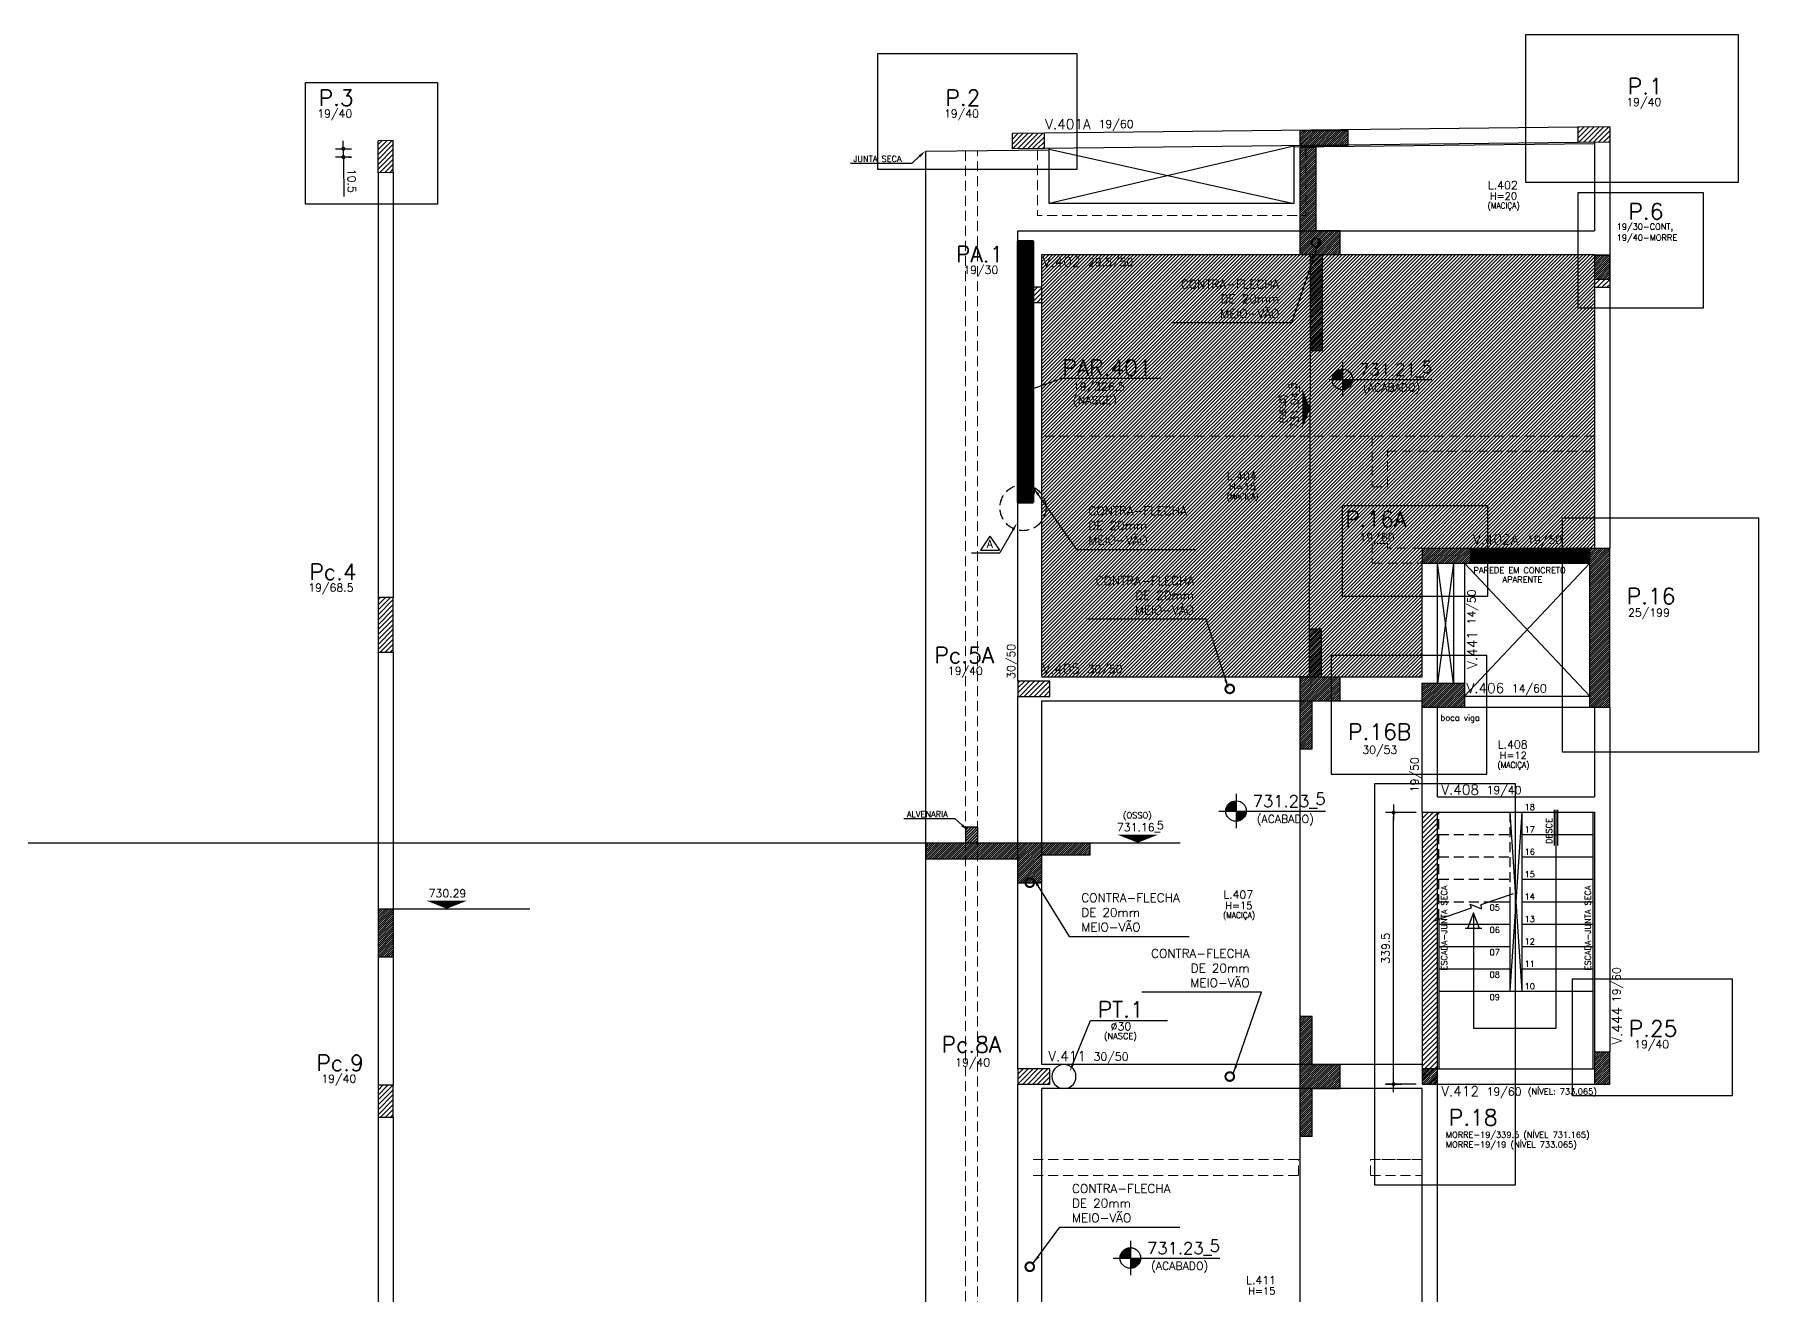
# Model space of a CAD drawing. Header units: inches. Extents: x 17515 to 34518, y -9122 to -4917.
# Drawn here: x 26592 to 28746, y -6810 to -5234 of the extents above; entities that cross this region are included whole.
import ezdxf
from ezdxf.enums import TextEntityAlignment as Align

# ---------------------------------------------------------------- set-up
doc = ezdxf.new("R2010")
doc.units = ezdxf.units.IN
doc.header["$LTSCALE"] = 50
doc.header["$MEASUREMENT"] = 0
doc.linetypes.add('HIDDEN', pattern=[0.375, 0.25, -0.125])
for name, color, linetype in [('ALVENARIA', 10, 'HIDDEN'), ('CONTRA-FLECHA', 152, 'Continuous'), ('CORTE-FORMA', 1, 'Continuous'), ('COTA', 6, 'Continuous'), ('ESCADA', 8, 'Continuous'), ('FO-HACHURA_PILAR-CONT', 252, 'Continuous'), ('FO-HACHURA_PILAR-MORRE', 252, 'Continuous'), ('FO-TEXTO-LAJES', 152, 'Continuous'), ('FO-TEXTO-VIGAS', 3, 'Continuous'), ('HACHUR LAJE', 141, 'Continuous'), ('NIVEL', 3, 'Continuous'), ('NIVEL-ARQUITETURA', 3, 'Continuous'), ('P-C', 1, 'Continuous'), ('P-M', 7, 'Continuous'), ('P-N', 5, 'Continuous'), ('PAREDE', 191, 'Continuous'), ('TEXTO', 3, 'Continuous')]:
    doc.layers.add(name, color=color, linetype=linetype)
for name, color, linetype, lineweight in [('FO-Textos dos pilares', 3, 'Continuous', 20), ('FO-Vigas', 2, 'Continuous', 30), ('SEM LAJE', 8, 'Continuous', 30)]:
    doc.layers.add(name, color=color, linetype=linetype, lineweight=lineweight)
doc.styles.add('ROMANS', font='romans.shx')
doc.dimstyles.new('COTA_50', dxfattribs={"dimscale": 5, "dimtxt": 2, "dimasz": 1, "dimexe": 2, "dimexo": 1.5, "dimgap": 1, "dimtad": 1, "dimzin": 12, "dimdsep": 46, "dimtxsty": 'ROMANS', "dimblk1": 'COTA', "dimblk2": 'COTA', "dimsah": 1, "dimcen": -4, "dimdle": 1.5, "dimclrd": 6, "dimclre": 6, "dimclrt": 3, "dimadec": 0, "dimazin": 0, "dimtfac": 1, "dimtofl": 0, "dimtmove": 0, "dimatfit": 3, "dimldrblk": 'COTA', "dimfxl": 1, "dimtolj": 1, "dimtzin": 12, "dimarcsym": 0})
doc.dimstyles.new('NOTA', dxfattribs={"dimscale": 5, "dimtxt": 2, "dimasz": 2, "dimexe": 1.5, "dimexo": 2, "dimgap": 1, "dimtad": 1, "dimdec": 1, "dimzin": 12, "dimdsep": 46, "dimtxsty": 'ROMANS', "dimcen": 0.09, "dimclrd": 8, "dimclre": 8, "dimclrt": 3, "dimadec": 0, "dimazin": 0, "dimtfac": 1, "dimtdec": 1, "dimtofl": 0, "dimtmove": 0, "dimatfit": 3, "dimfxl": 1, "dimtolj": 1, "dimtzin": 12, "dimarcsym": 0})
pattern_1 = [(45, (7347.2887, 0), (-3.0935922, 3.0935922), [])]
pattern_2 = [(45, (7347.2887, 0), (-1.32582521, 1.32582521), [])]
pattern_3 = [(45, (13934.3735, 0), (-1.32582521, 1.32582521), [])]

# ---------------------------------------------------------------- blocks, each defined once
blk = doc.blocks.new('COTA')
at = {"layer": 'COTA'}
for p, q in [((2, 0), (-2, 0)), ((0, -2), (0, 2))]:
    blk.add_line(p, q, dxfattribs=at)
at = {"layer": 'COTA', "const_width": 0.5}
blk.add_lwpolyline([(-0.25, 0, 1), (0.25, 0, 1)], format="xyb", close=True, dxfattribs=at)
blk = doc.blocks.new('*D421')
at = {"layer": 'COTA', "color": 6, "lineweight": -2, "transparency": 16777216}
for p, q in [((26978.2, -5371.6), (26978.2, -5366.6)), ((26984.6, -5376.6), (26988.3, -5376.5)), ((26978.4, -5392.1), (26978.9, -5436.2)), ((26984.7, -5387.1), (26988.4, -5387))]:
    blk.add_line(p, q, dxfattribs=at)
at = {"layer": 'Defpoints', "color": 0, "transparency": 16777216}
for p in [(26977.1, -5376.7), (26977.2, -5387.2), (26978.4, -5387.1)]:
    blk.add_point(p, dxfattribs=at)
at = {"layer": 'COTA', "color": 6, "lineweight": -2, "transparency": 16777216, "xscale": 5, "yscale": 5, "zscale": 5}
for p, rotation in [((26978.3, -5376.6), 270.6477120823986), ((26978.4, -5387.1), 90.64771208239861)]:
    blk.add_blockref('COTA', p, dxfattribs=dict(at, rotation=rotation))
at = {"layer": 'COTA', "color": 3, "transparency": 16777216, "insert": (26988.7, -5416.6), "char_height": 10, "attachment_point": 5, "rotation": 270.6477, "style": 'ROMANS'}
blk.add_mtext('\\A1;10.5', dxfattribs=at)
blk = doc.blocks.new('*D504')
at = {"color": 6, "lineweight": -2, "transparency": 16777216}
for p, q in [((28318.7, -6206.2), (28280.6, -6206.2)), ((28290.6, -6540.7), (28290.6, -6211.2)), ((28318.7, -6545.7), (28280.6, -6545.7))]:
    blk.add_line(p, q, dxfattribs=at)
at = {"layer": 'Defpoints', "color": 0, "transparency": 16777216}
for p in [(28290.6, -6206.2), (28326.2, -6206.2), (28326.2, -6545.7)]:
    blk.add_point(p, dxfattribs=at)
at = {"color": 6, "lineweight": -2, "transparency": 16777216, "xscale": 5, "yscale": 5, "zscale": 5}
for p, rotation in [((28290.6, -6206.2), 90), ((28290.6, -6545.7), 270)]:
    blk.add_blockref('COTA', p, dxfattribs=dict(at, rotation=rotation))
at = {"color": 3, "transparency": 16777216, "insert": (28280.6, -6375.9), "char_height": 10, "attachment_point": 5, "rotation": 90, "style": 'ROMANS'}
blk.add_mtext('\\A1;339.5', dxfattribs=at)

msp = doc.modelspace()

# ---------------------------------------------------------------- hatches: boundary and pattern name
at = {"layer": 'CORTE-FORMA'}
h = msp.add_hatch(dxfattribs=at)
h.set_pattern_fill('ANSI31', color=70, scale=15)
h.set_pattern_definition([(45, (7469.7887, 1.3849), (-1.32582521, 1.32582521), [])])
h.paths.add_polyline_path([(28173.619, -5372.633), (28173.619, -5353.632), (28233.619, -5353.632), (28233.619, -5372.633)])
h = msp.add_hatch(dxfattribs=at)
h.set_pattern_fill('ANSI31', color=70, scale=15)
h.set_pattern_definition(pattern_2)
h.paths.add_polyline_path([(28173.619, -5508.65), (28173.619, -5374.633), (28193.619, -5374.633), (28193.619, -5478.65), (28223.619, -5478.65), (28223.619, -5508.65), (28201.619, -5508.65), (28201.619, -5628.65), (28186.619, -5628.65), (28186.619, -5508.65)])
h = msp.add_hatch(dxfattribs=at)
h.set_pattern_fill('ANSI31', color=70, scale=15)
h.set_pattern_definition(pattern_2)
h.paths.add_polyline_path([(28173.619, -6036.65), (28173.619, -6126.65), (28188.619, -6126.65), (28188.619, -6066.65), (28223.619, -6066.65), (28223.619, -6036.65), (28200.619, -6036.65), (28200.619, -5976.65), (28185.619, -5976.65), (28185.619, -6036.65)])
h = msp.add_hatch(dxfattribs=at)
h.set_pattern_fill('ANSI31', color=8, scale=20)
h.set_pattern_definition([(45, (7347.2887, 0), (-1.76776695, 1.76776695), [])])
h.paths.add_polyline_path([(27755.654, -6244.001), (27770.654, -6244.001), (27770.654, -6224.001), (27755.654, -6224.001)])
h = msp.add_hatch(dxfattribs=at)
h.set_pattern_fill('ANSI31', color=8, scale=20)
h.set_pattern_definition([(45, (8782.2886, 0), (-1.76776695, 1.76776695), [])])
h.paths.add_polyline_path([(27755.654, -6244.001), (27770.654, -6244.001), (27770.654, -6224.001), (27755.654, -6224.001)])
h = msp.add_hatch(dxfattribs=at)
h.set_pattern_fill('ANSI31', color=70, scale=15)
h.set_pattern_definition(pattern_2)
h.paths.add_polyline_path([(27706.221, -6244.001), (27911.221, -6244.001), (27911.221, -6259.001), (27851.221, -6259.001), (27851.221, -6294.001), (27821.221, -6294.001), (27821.221, -6264.001), (27706.221, -6264.001)])
h = msp.add_hatch(dxfattribs=at)
h.set_pattern_fill('ANSI31', color=70, scale=15)
h.set_pattern_definition(pattern_2)
h.paths.add_polyline_path([(27040.688, -6326.501), (27040.688, -6386.501), (27021.688, -6386.501), (27021.688, -6326.501)])
h = msp.add_hatch(dxfattribs=at)
h.set_pattern_fill('ANSI31', color=70, scale=15)
h.set_pattern_definition(pattern_2)
h.paths.add_polyline_path([(28188.619, -6551.185), (28223.619, -6551.185), (28223.619, -6521.185), (28188.619, -6521.185), (28188.619, -6461.185), (28173.619, -6461.185), (28173.619, -6611.185), (28188.619, -6611.185)])
at = {"layer": 'FO-HACHURA_PILAR-CONT'}
h = msp.add_hatch(dxfattribs=at)
h.set_pattern_fill('ANSI31', color=256, scale=15)
h.set_pattern_definition([(45, (7246.1632, 29.5), (-1.32582521, 1.32582521), [])])
h.paths.add_polyline_path([(28541.688, -5509.65), (28541.688, -5539.65), (28560.688, -5539.65), (28560.688, -5509.65)])
h = msp.add_hatch(dxfattribs=at)
h.set_pattern_fill('ANSI31', color=256, scale=15)
h.set_pattern_definition([(45, (20521.4583, 1e-10), (-1.3258252, 1.3258252), [])])
h.paths.add_polyline_path([(28326.221, -5875.65), (28326.221, -5894.65), (28386.221, -5894.65), (28386.221, -5875.65)])
h = msp.add_hatch(dxfattribs=at)
h.set_pattern_fill('ANSI31', color=256, scale=15)
h.set_pattern_definition(pattern_3)
h.paths.add_polyline_path([(28535.688, -5875.65), (28560.688, -5875.65), (28560.688, -6074.65), (28535.688, -6074.65)])
h = msp.add_hatch(dxfattribs=at)
h.set_pattern_fill('ANSI31', color=256, scale=15)
h.set_pattern_definition(pattern_3)
h.paths.add_polyline_path([(28326.221, -6074.65), (28326.221, -6044.65), (28379.221, -6044.65), (28379.221, -6074.65)])
h = msp.add_hatch(dxfattribs=at)
h.set_pattern_fill('ANSI31', color=256, scale=15)
h.set_pattern_definition([(45, (7347.2887, 0), (-1.32582521, 1.32582521), [])])
h.paths.add_polyline_path([(28345.221, -6545.65), (28345.221, -6526.65), (28326.221, -6526.65), (28326.221, -6545.65)])
h = msp.add_hatch(dxfattribs=at)
h.set_pattern_fill('ANSI31', color=256, scale=15)
h.set_pattern_definition(pattern_2)
h.paths.add_polyline_path([(28560.688, -6505.65), (28551.188, -6505.65), (28541.688, -6505.65), (28541.688, -6525.65), (28541.688, -6545.65), (28551.188, -6545.65), (28560.688, -6545.65), (28560.688, -6525.65)])
at = {"layer": 'FO-HACHURA_PILAR-MORRE'}
h = msp.add_hatch(dxfattribs=at)
h.set_pattern_fill('ANSI31', color=256, scale=35)
h.set_pattern_definition(pattern_1)
h.paths.add_polyline_path([(27854.221, -5376.244), (27814.221, -5376.696), (27814.221, -5357.695), (27854.221, -5357.243)])
h = msp.add_hatch(dxfattribs=at)
h.set_pattern_fill('ANSI31', color=256, scale=35)
h.set_pattern_definition(pattern_1)
h.paths.add_polyline_path([(28520.688, -5349.708), (28520.688, -5368.71), (28560.688, -5368.257), (28560.688, -5349.256)])
h = msp.add_hatch(dxfattribs=at)
h.set_pattern_fill('ANSI31', color=256, scale=35)
h.set_pattern_definition(pattern_1)
h.paths.add_polyline_path([(27040.688, -5406.443), (27021.688, -5406.657), (27021.688, -5366.655), (27040.688, -5366.44)])
h = msp.add_hatch(dxfattribs=at)
h.set_pattern_fill('ANSI31', color=256, scale=35)
h.set_pattern_definition(pattern_1)
edge = h.paths.add_edge_path()
edge.add_line((27821.221, -5568.65), (27821.221, -5549.65))
edge.add_line((27851.221, -5549.65), (27821.221, -5549.65))
edge.add_line((27851.221, -5568.65), (27851.221, -5549.65))
edge.add_line((27821.221, -5568.65), (27851.221, -5568.65))
h = msp.add_hatch(dxfattribs=at)
h.set_pattern_fill('ANSI31', color=256, scale=35)
h.set_pattern_definition(pattern_1)
h.paths.add_polyline_path([(28560.688, -5539.65), (28541.688, -5539.65), (28541.688, -5549.75), (28560.688, -5549.75)])
h = msp.add_hatch(dxfattribs=at)
h.set_pattern_fill('ANSI31', color=256, scale=35)
h.set_pattern_definition(pattern_1)
h.paths.add_polyline_path([(27040.721, -5937.4), (27031.221, -5937.4), (27021.721, -5937.4), (27021.721, -5971.65), (27021.721, -6005.9), (27031.221, -6005.9), (27040.721, -6005.9), (27040.721, -5971.65)])
h = msp.add_hatch(dxfattribs=at)
h.set_pattern_fill('ANSI31', color=256, scale=35)
h.set_pattern_definition(pattern_1)
h.paths.add_polyline_path([(27821.221, -6042.15), (27821.221, -6051.65), (27821.221, -6061.15), (27841.221, -6061.15), (27861.221, -6061.15), (27861.221, -6051.65), (27861.221, -6042.15), (27841.221, -6042.15)])
h = msp.add_hatch(dxfattribs=at)
h.set_pattern_fill('ANSI31', color=256, scale=35)
h.set_pattern_definition(pattern_1)
h.paths.add_polyline_path([(28345.221, -6206.15), (28335.721, -6206.15), (28326.221, -6206.15), (28326.221, -6375.9), (28326.221, -6545.65), (28335.721, -6545.65), (28345.221, -6545.65), (28345.221, -6375.9)])
h = msp.add_hatch(dxfattribs=at)
h.set_pattern_fill('ANSI31', color=256, scale=35)
h.set_pattern_definition(pattern_1)
h.paths.add_polyline_path([(27821.221, -6526.685), (27821.221, -6536.185), (27821.221, -6545.685), (27841.221, -6545.685), (27861.221, -6545.685), (27861.221, -6536.185), (27861.221, -6526.685), (27841.221, -6526.685)])
h = msp.add_hatch(dxfattribs=at)
h.set_pattern_fill('ANSI31', color=256, scale=35)
h.set_pattern_definition(pattern_1)
h.paths.add_polyline_path([(27021.688, -6587.116), (27031.188, -6587.116), (27040.688, -6587.116), (27040.688, -6567.116), (27040.688, -6547.116), (27031.188, -6547.116), (27021.688, -6547.116), (27021.688, -6567.116)])
at = {"layer": 'HACHUR LAJE'}
h = msp.add_hatch(dxfattribs=at)
h.set_pattern_fill('ANSI31', color=21, scale=25)
h.set_pattern_definition([(45, (7347.2887, 0), (-2.2097087, 2.2097087), [])])
h.paths.add_polyline_path([(28541.188, -5509.65), (27851.221, -5508.65), (27850.721, -6036.65), (28325.721, -6036.65), (28325.721, -5875.65), (28541.188, -5875.65), (28541.188, -5539.15)])
at = {"layer": 'NIVEL-ARQUITETURA'}
h = msp.add_hatch(color=1, dxfattribs=at)
h.paths.add_polyline_path([(28238.432, -5669.815), (28239.408, -5664.907), (28226.583, -5664.907), (28226.583, -5673.836), (28231.903, -5676.481), (28235.652, -5673.976)])
h.paths.add_polyline_path([(28226.583, -5673.836), (28226.583, -5677.732), (28231.491, -5676.756), (28231.903, -5676.481)])
h.paths.add_polyline_path([(28226.583, -5652.082), (28221.675, -5653.058), (28217.514, -5655.838), (28214.734, -5659.999), (28213.758, -5664.907), (28226.583, -5664.907)])
h = msp.add_hatch(color=1, dxfattribs=at)
h.paths.add_polyline_path([(28105.491, -6209.267), (28106.467, -6204.359), (28093.642, -6204.359), (28093.642, -6213.288), (28098.961, -6215.933), (28102.71, -6213.427)])
h.paths.add_polyline_path([(28093.642, -6213.288), (28093.642, -6217.184), (28098.55, -6216.208), (28098.961, -6215.933)])
h.paths.add_polyline_path([(28093.642, -6191.534), (28088.734, -6192.51), (28084.573, -6195.29), (28081.793, -6199.451), (28080.817, -6204.359), (28093.642, -6204.359)])
h = msp.add_hatch(color=1, dxfattribs=at)
h.paths.add_polyline_path([(27973.502, -6767.923), (27974.479, -6763.015), (27961.654, -6763.015), (27961.654, -6771.943), (27966.973, -6774.588), (27970.722, -6772.083)])
h.paths.add_polyline_path([(27961.654, -6771.943), (27961.654, -6775.84), (27966.562, -6774.863), (27966.973, -6774.588)])
h.paths.add_polyline_path([(27961.654, -6750.19), (27956.746, -6751.166), (27952.585, -6753.946), (27949.805, -6758.107), (27948.829, -6763.015), (27961.654, -6763.015)])
at = {"layer": 'PAREDE', "linetype": 'Continuous', "lineweight": 50}
h = msp.add_hatch(dxfattribs=at)
h.set_pattern_fill('ANSI31', color=256, scale=15)
h.set_pattern_definition([(45, (7580.623, -0.1323), (-1.32582521, 1.32582521), [])])
h.paths.add_polyline_path([(27840.221, -5492.283), (27821.221, -5492.283), (27821.221, -5818.783), (27840.221, -5818.783)])
h = msp.add_hatch(dxfattribs=at)
h.set_pattern_fill('ANSI31', color=256, scale=15)
h.set_pattern_definition([(45, (20521.4583, 0), (-1.3258252, 1.3258252), [])])
h.paths.add_polyline_path([(28535.688, -5875.65), (28386.221, -5875.65), (28386.221, -5894.65), (28535.688, -5894.65)])

# ---------------------------------------------------------------- linework, layer by layer
for points in [[(28455.73, -5233.727), (28720.988, -5233.727), (28720.988, -5418.762), (28455.73, -5418.762)], [(27646.01, -5257.464), (27894.751, -5257.464), (27894.751, -5402.434), (27646.01, -5402.434)], [(26931.068, -5293.6), (27096.002, -5293.6), (27096.002, -5445.915), (26931.068, -5445.915)], [(28521.114, -5431.36), (28677.246, -5431.36), (28677.246, -5575.804), (28521.114, -5575.804)], [(28226.834, -5822.552), (28407.987, -5822.552), (28407.987, -5936.256), (28226.834, -5936.256)], [(28501.479, -5837.875), (28746.497, -5837.875), (28746.497, -6130.828), (28501.479, -6130.828)], [(28406.834, -6009.785), (28212.441, -6009.785), (28212.441, -6158.414), (28406.834, -6158.414)], [(28267.09, -6169.962), (28442.266, -6169.962), (28442.266, -6671.943), (28267.09, -6671.943)], [(28513.98, -6414.217), (28713.38, -6414.217), (28713.38, -6560.415), (28513.98, -6560.415)]]:
    msp.add_lwpolyline(points, close=True)
at = {"layer": 'ALVENARIA', "lineweight": 5}
for p, q in [((27755.654, -5379.359), (27755.654, -7317.185)), ((27770.654, -7317.185), (27770.654, -5379.189)), ((28541.688, -5735.65), (27851.221, -5735.65)), ((28263.722, -5735.65), (28263.722, -5799.15)), ((28282.722, -5754.65), (28541.688, -5754.65)), ((28282.722, -5799.15), (28282.722, -5755.15)), ((28263.722, -5799.15), (28282.722, -5799.15)), ((28263.722, -5870.15), (28263.722, -5894.65)), ((28263.722, -5870.15), (28263.722, -5894.65)), ((28282.722, -5870.15), (28263.722, -5870.15)), ((28282.722, -5875.15), (28282.722, -5870.15)), ((28282.722, -5875.15), (28282.722, -5875.65)), ((28282.722, -5875.15), (28282.722, -5875.65)), ((28326.221, -5875.65), (28282.722, -5875.65)), ((28263.722, -5894.65), (28326.221, -5894.65)), ((28171.653, -6659.685), (28171.653, -6639.685)), ((28261.653, -6659.685), (28261.653, -6639.685))]:
    msp.add_line(p, q, dxfattribs=at)
at = {"layer": 'ALVENARIA', "lineweight": 5, "flags": 128}
for points in [[(27845.471, -5378.448), (27845.471, -5460.151), (28180.698, -5460.151), (28180.698, -5374.836)], [(28171.653, -6639.685), (27840.221, -6639.685)], [(28009.154, -6639.685), (28171.653, -6639.685)], [(28009.154, -6639.685), (28171.653, -6639.685)], [(28171.653, -6639.685), (28172.653, -6639.685)], [(28325.654, -6639.685), (28261.653, -6639.685)], [(28261.653, -6639.685), (28325.654, -6639.685)], [(27840.221, -6659.685), (28171.653, -6659.685)], [(28261.653, -6659.685), (28325.654, -6659.685)]]:
    msp.add_lwpolyline(points, dxfattribs=at)
at = {"layer": 'CONTRA-FLECHA', "linetype": 'Continuous', "const_width": 2.56}
for points in [[(28189.761, -5497.719, 1), (28197.398, -5490.082, 1)], [(27832.153, -5809.219, 1), (27839.79, -5801.582, 1)], [(28082.028, -6055.469, 1), (28089.665, -6047.832, 1)], [(27832.153, -6297.736, 1), (27839.79, -6290.099, 1)], [(28082.028, -6540.003, 1), (28089.665, -6532.367, 1)], [(27832.153, -6777.736, 1), (27839.79, -6770.099, 1)]]:
    msp.add_lwpolyline(points, format="xyb", close=True, dxfattribs=at)
at = {"layer": 'CORTE-FORMA'}
for p, q in [((28173.619, -5372.633), (28173.619, -5353.632)), ((28173.619, -5353.632), (28233.619, -5353.632)), ((28233.619, -5372.633), (28233.619, -5353.632)), ((28173.619, -5372.633), (28233.619, -5372.633)), ((28173.619, -5508.65), (28173.619, -5374.633)), ((28173.619, -5374.633), (28193.619, -5374.633)), ((28193.619, -5478.65), (28193.619, -5374.633)), ((28193.619, -5478.65), (28223.619, -5478.65)), ((28223.619, -5508.65), (28223.619, -5478.65)), ((28186.619, -5508.65), (28173.619, -5508.65)), ((28186.619, -5628.65), (28186.619, -5508.65)), ((28201.619, -5628.65), (28201.619, -5508.65)), ((28201.619, -5508.65), (28223.619, -5508.65)), ((28185.619, -6036.65), (28185.619, -5976.65)), ((28200.619, -6036.65), (28200.619, -5976.65)), ((28173.619, -6126.65), (28173.619, -6036.65)), ((28185.619, -6036.65), (28173.619, -6036.65)), ((28200.619, -6036.65), (28223.619, -6036.65)), ((28223.619, -6066.65), (28223.619, -6036.65)), ((28188.619, -6126.65), (28188.619, -6066.65)), ((28188.619, -6066.65), (28223.619, -6066.65)), ((27706.221, -6244.001), (27911.221, -6244.001)), ((27706.221, -6244.001), (27706.221, -6264.001)), ((27706.221, -6264.001), (27821.221, -6264.001)), ((27821.221, -6294.001), (27821.221, -6264.001)), ((27851.221, -6259.001), (27911.221, -6259.001)), ((27851.221, -6294.001), (27851.221, -6259.001)), ((27821.221, -6294.001), (27851.221, -6294.001)), ((27021.688, -6326.501), (27040.688, -6326.501)), ((27021.688, -6326.501), (27021.688, -6386.501)), ((27040.688, -6326.501), (27040.688, -6386.501)), ((27021.688, -6386.501), (27040.688, -6386.501)), ((28173.619, -6611.185), (28173.619, -6461.185)), ((28188.619, -6521.185), (28188.619, -6461.185)), ((28188.619, -6521.185), (28223.619, -6521.185)), ((28223.619, -6551.185), (28223.619, -6521.185)), ((28188.619, -6611.185), (28188.619, -6551.185)), ((28188.619, -6551.185), (28223.619, -6551.185))]:
    msp.add_line(p, q, dxfattribs=at)
at = {"layer": 'CORTE-FORMA', "color": 8}
for p, q in [((28185.619, -5976.65), (28186.619, -5628.65)), ((28173.619, -6461.185), (28173.619, -6126.65)), ((27755.654, -6224.001), (27770.654, -6224.001)), ((27755.654, -6224.001), (27755.654, -6244.001)), ((27770.654, -6224.001), (27770.654, -6244.001)), ((26385.221, -6244.001), (27706.221, -6244.001)), ((27911.221, -6244.001), (28023.994, -6244.001)), ((27040.755, -6326.501), (27211.299, -6326.501)), ((28173.619, -6951.65), (28173.619, -6611.185))]:
    msp.add_line(p, q, dxfattribs=at)
at = {"layer": 'CORTE-FORMA', "color": 70}
for p, q in [((28186.619, -5628.65), (28201.619, -5628.65)), ((28185.619, -5976.65), (28200.619, -5976.65)), ((28173.619, -6126.65), (28188.619, -6126.65)), ((27911.221, -6259.001), (27911.221, -6244.001)), ((28188.619, -6461.185), (28173.619, -6461.185)), ((28188.619, -6611.185), (28173.619, -6611.185))]:
    msp.add_line(p, q, dxfattribs=at)
at = {"layer": 'COTA', "color": 8}
for p, q in [((27611.91, -5394.41), (27689.058, -5394.41)), ((27698.233, -5386.008), (27689.058, -5394.41)), ((27678.463, -6213.645), (27742.205, -6213.645)), ((27751.38, -6222.047), (27742.205, -6213.645)), ((27889.872, -6520.5), (27912.013, -6466.123)), ((27912.013, -6466.123), (28008.204, -6466.123))]:
    msp.add_line(p, q, dxfattribs=at)
for points in [[(27697.107, -5384.779), (27705.608, -5379.255), (27699.359, -5387.237)], [(27750.254, -6223.276), (27758.754, -6228.801), (27752.505, -6220.818)], [(27888.329, -6519.871), (27886.101, -6529.761), (27891.416, -6521.128)]]:
    msp.add_solid(points, dxfattribs=at)
at = {"layer": 'ESCADA', "linetype": 'HIDDEN'}
for p, q in [((28347.221, -6339.41), (28347.221, -6205.65)), ((28435.705, -6205.65), (28435.705, -6308.872)), ((28347.221, -6233.65), (28435.705, -6233.65)), ((28347.221, -6261.65), (28435.705, -6261.65)), ((28347.221, -6289.65), (28435.705, -6289.65)), ((28347.221, -6317.65), (28410.269, -6317.65))]:
    msp.add_line(p, q, dxfattribs=at)
at = {"layer": 'ESCADA'}
for p, q in [((28450.705, -6205.65), (28435.705, -6429.65)), ((28435.705, -6205.65), (28450.705, -6429.65)), ((28450.705, -6205.65), (28450.705, -6429.65)), ((28539.688, -6205.65), (28539.688, -6526.65)), ((28450.705, -6233.65), (28539.688, -6233.65)), ((28450.705, -6261.65), (28539.688, -6261.65)), ((28450.705, -6289.65), (28539.688, -6289.65)), ((28399.851, -6321.246), (28440.464, -6307.23)), ((28435.705, -6308.872), (28435.705, -6429.65)), ((28341.062, -6341.535), (28387.956, -6325.351)), ((28387.956, -6325.351), (28386.153, -6320.85)), ((28386.153, -6320.85), (28400.175, -6326.618)), ((28400.175, -6326.618), (28399.851, -6321.246)), ((28410.269, -6317.65), (28435.705, -6317.65)), ((28450.705, -6317.65), (28539.688, -6317.65)), ((28347.221, -6345.65), (28435.705, -6345.65)), ((28347.485, -6526.65), (28347.485, -6339.666)), ((28450.705, -6345.65), (28539.688, -6345.65)), ((28347.221, -6373.65), (28435.705, -6373.65)), ((28450.705, -6373.65), (28539.688, -6373.65)), ((28347.221, -6401.65), (28435.705, -6401.65)), ((28450.705, -6401.65), (28539.688, -6401.65)), ((28347.221, -6429.65), (28539.688, -6429.65))]:
    msp.add_line(p, q, dxfattribs=at)
at = {"layer": 'FO-Vigas'}
for p, q in [((28520.688, -5349.708), (27854.221, -5357.243)), ((27860.221, -5378.176), (27706.221, -5379.917)), ((27706.221, -7298.65), (27706.221, -5379.917)), ((28520.688, -5368.71), (27854.221, -5376.244)), ((27860.221, -5444.9), (27860.221, -5376.176)), ((28541.688, -5370.472), (28165.718, -5374.723)), ((28165.718, -5372.723), (28165.718, -5444.9)), ((28541.688, -5368.472), (28541.688, -5479.15)), ((28560.688, -5368.257), (28560.688, -5539.15)), ((27021.688, -5406.657), (27021.688, -5937.65)), ((27040.688, -5406.443), (27040.688, -5937.4)), ((28165.718, -5444.9), (27860.221, -5444.9)), ((27821.221, -6042.15), (27821.221, -5479.15)), ((27821.221, -5479.15), (28541.688, -5479.15)), ((27851.221, -5508.65), (28541.688, -5508.65)), ((27851.221, -5549.65), (27851.221, -5508.65)), ((28541.688, -5508.65), (28541.688, -5539.15)), ((28541.688, -5549.75), (28541.688, -5875.65)), ((28560.688, -5549.35), (28560.688, -5875.65)), ((27851.221, -6036.65), (27851.221, -5568.65)), ((28386.221, -5875.65), (28535.688, -5875.65)), ((28326.221, -6036.65), (28326.221, -5894.65)), ((28345.221, -6044.65), (28345.221, -5894.65)), ((28365.221, -5894.65), (28365.221, -6044.65)), ((28379.221, -5894.65), (28379.221, -6044.65)), ((28386.221, -5894.65), (28535.688, -5894.65)), ((27021.688, -6005.9), (27021.688, -6547.116)), ((27040.688, -6005.9), (27040.688, -6547.116)), ((27851.221, -6036.65), (28326.221, -6036.65)), ((27821.221, -6526.685), (27821.221, -6061.15)), ((27851.221, -6521.185), (27851.221, -6066.65)), ((27851.221, -6066.65), (28326.221, -6066.65)), ((28379.221, -6060.65), (28535.688, -6060.65)), ((28326.221, -6206.15), (28326.221, -6074.65)), ((28345.221, -6186.65), (28345.221, -6074.65)), ((28379.221, -6074.65), (28535.688, -6074.65)), ((28393.789, -6074.65), (28535.688, -6074.65)), ((28541.688, -6074.65), (28541.688, -6186.65)), ((28560.688, -6074.65), (28560.688, -6505.65)), ((28345.221, -6186.65), (28541.688, -6186.65)), ((28345.221, -6205.65), (28541.688, -6205.65)), ((28345.221, -6206.15), (28345.221, -6205.65)), ((28541.688, -6205.65), (28541.688, -6505.65)), ((28326.221, -6521.185), (27851.221, -6521.185)), ((28345.221, -6526.65), (28541.688, -6526.65)), ((27821.221, -7011.65), (27821.221, -6545.685)), ((28345.221, -7011.65), (28345.221, -6545.65)), ((28345.221, -6545.65), (28541.688, -6545.65)), ((27851.221, -7011.65), (27851.221, -6551.185)), ((28326.221, -6551.185), (27851.221, -6551.185)), ((28326.221, -7011.65), (28326.221, -6551.185)), ((27021.688, -6587.116), (27021.688, -7027.65)), ((27040.688, -6587.116), (27040.688, -7027.65))]:
    msp.add_line(p, q, dxfattribs=at)
at = {"layer": 'NIVEL', "color": 1}
for points in [[(28186.41, -5701.177, 0, 50, 0), (28176.41, -5701.177, 50, 50, 0)], [(27970.927, -6244.001, 0, 50, 0), (27970.927, -6234.001, 50, 50, 0)], [(27107.535, -6326.501, 0, 50, 0), (27107.535, -6316.501, 50, 50, 0)]]:
    msp.add_lwpolyline(points, format="xyseb", dxfattribs=at)
at = {"layer": 'NIVEL-ARQUITETURA', "color": 1}
for p, q in [((28226.583, -5643.364), (28226.583, -5686.449)), ((28210.041, -5664.907), (28338.456, -5664.907)), ((28093.642, -6182.816), (28093.642, -6225.901)), ((28072.099, -6204.359), (28205.514, -6204.359)), ((27961.654, -6741.472), (27961.654, -6784.557)), ((27940.111, -6763.015), (28073.526, -6763.015))]:
    msp.add_line(p, q, dxfattribs=at)
for centre in [(28226.583, -5664.907), (28093.642, -6204.359), (27961.654, -6763.015)]:
    msp.add_circle(centre, 12.825, dxfattribs=at)
at = {"layer": 'P-C'}
for p, q in [((28326.221, -5875.65), (28386.221, -5875.65)), ((28326.221, -5875.65), (28326.221, -5894.65)), ((28386.221, -5875.65), (28386.221, -5894.65)), ((28535.688, -5875.65), (28560.688, -5875.65)), ((28535.688, -6074.65), (28535.688, -5875.65)), ((28560.688, -6074.65), (28560.688, -5875.65)), ((28326.221, -5894.65), (28386.221, -5894.65)), ((28326.221, -6044.65), (28379.221, -6044.65)), ((28326.221, -6074.65), (28326.221, -6044.65)), ((28379.221, -6044.65), (28379.221, -6074.65)), ((28326.221, -6074.65), (28379.221, -6074.65)), ((28535.688, -6074.65), (28560.688, -6074.65))]:
    msp.add_line(p, q, dxfattribs=at)
at = {"layer": 'P-C', "flags": 128}
for points in [[(28560.688, -5539.65), (28560.688, -5509.65), (28541.688, -5509.65), (28541.688, -5539.65)], [(28345.221, -6545.65), (28345.221, -6526.65), (28326.221, -6526.65), (28326.221, -6545.65)], [(28560.721, -6545.65), (28560.721, -6505.65), (28541.721, -6505.65), (28541.721, -6545.65)]]:
    msp.add_lwpolyline(points, close=True, dxfattribs=at)
at = {"layer": 'P-M'}
for p, q in [((27854.221, -5357.243), (27814.221, -5357.695)), ((27814.221, -5376.696), (27814.221, -5357.695)), ((27854.221, -5376.244), (27854.221, -5357.243)), ((28560.688, -5349.256), (28520.688, -5349.708)), ((28520.688, -5349.708), (28520.688, -5368.71)), ((28560.688, -5349.256), (28560.688, -5368.257)), ((27040.688, -5366.44), (27021.688, -5366.655)), ((27021.688, -5406.657), (27021.688, -5366.655)), ((27040.688, -5406.443), (27040.688, -5366.44)), ((27854.221, -5376.244), (27814.221, -5376.696)), ((28560.688, -5368.257), (28520.688, -5368.71)), ((27040.688, -5406.443), (27021.688, -5406.657)), ((28541.688, -5509.65), (28560.688, -5509.65)), ((28541.688, -5509.75), (28541.688, -5549.75)), ((28560.688, -5509.65), (28560.688, -5549.65)), ((27851.221, -5549.65), (27821.221, -5549.65)), ((27821.221, -5568.65), (27821.221, -5549.65)), ((27851.221, -5568.65), (27851.221, -5549.65)), ((28541.688, -5549.75), (28560.688, -5549.75)), ((27821.221, -5568.65), (27851.221, -5568.65)), ((27851.221, -5568.65), (27851.221, -5568.65)), ((27841.137, -6526.685), (27840.221, -6526.685)), ((27841.143, -6545.685), (27840.221, -6545.685))]:
    msp.add_line(p, q, dxfattribs=at)
for points in [[(27040.721, -5937.4), (27031.221, -5937.4), (27021.721, -5937.4), (27021.721, -5971.65), (27021.721, -6005.9), (27031.221, -6005.9), (27040.721, -6005.9), (27040.721, -5971.65), (27040.721, -5937.4)], [(27821.221, -6042.15), (27821.221, -6051.65), (27821.221, -6061.15), (27841.221, -6061.15), (27861.221, -6061.15), (27861.221, -6051.65), (27861.221, -6042.15), (27841.221, -6042.15), (27821.221, -6042.15)], [(28345.221, -6206.15), (28335.721, -6206.15), (28326.221, -6206.15), (28326.221, -6375.9), (28326.221, -6545.65), (28335.721, -6545.65), (28345.221, -6545.65), (28345.221, -6375.9), (28345.221, -6206.15)], [(27821.221, -6526.685), (27821.221, -6536.185), (27821.221, -6545.685), (27841.221, -6545.685), (27861.221, -6545.685), (27861.221, -6536.185), (27861.221, -6526.685), (27841.221, -6526.685), (27821.221, -6526.685)], [(27021.688, -6587.116), (27031.188, -6587.116), (27040.688, -6587.116), (27040.688, -6567.116), (27040.688, -6547.116), (27031.188, -6547.116), (27021.688, -6547.116), (27021.688, -6567.116), (27021.688, -6587.116)]]:
    msp.add_lwpolyline(points, close=True, dxfattribs=at)
at = {"layer": 'P-N'}
msp.add_lwpolyline([(27864.097, -6539.488), (27865.207, -6542.659), (27866.994, -6545.503), (27869.369, -6547.878), (27872.213, -6549.665), (27875.383, -6550.774), (27878.721, -6551.15), (27882.059, -6550.774), (27885.23, -6549.665), (27888.074, -6547.878), (27890.449, -6545.503), (27892.236, -6542.659), (27893.345, -6539.488), (27893.721, -6536.15), (27893.345, -6532.813), (27892.236, -6529.642), (27890.449, -6526.798), (27888.074, -6524.423), (27885.23, -6522.636), (27882.059, -6521.527), (27878.721, -6521.15), (27875.383, -6521.527), (27872.213, -6522.636), (27869.369, -6524.423), (27866.994, -6526.798), (27865.207, -6529.642), (27864.097, -6532.813), (27863.721, -6536.15)], close=True, dxfattribs=at)
at = {"layer": 'PAREDE', "linetype": 'Continuous', "lineweight": 50, "flags": 128}
msp.add_lwpolyline([(27840.221, -5818.65), (27840.221, -5492.15), (27821.221, -5492.15), (27821.221, -5818.65)], close=True, dxfattribs=at)
at = {"layer": 'SEM LAJE'}
for p, q in [((28165.718, -5373.149), (27860.199, -5444.9)), ((27860.199, -5376.919), (28165.718, -5444.9)), ((28365.221, -5894.65), (28345.221, -6044.65)), ((28365.221, -6044.65), (28345.221, -5894.65)), ((28379.221, -5894.65), (28535.688, -6060.65)), ((28535.688, -5894.65), (28379.221, -6060.65))]:
    msp.add_line(p, q, dxfattribs=at)
at = {"layer": 'TEXTO', "color": 8}
for p, q in [((27840.37, -5676.36), (27875.008, -5663.876)), ((27999.132, -5663.876), (27875.008, -5663.876)), ((27814.888, -5853.142), (27798.531, -5881.511)), ((27763.325, -5881.511), (27798.531, -5881.511)), ((28491.353, -6202.7), (28491.353, -6247.38)), ((28493.353, -6202.7), (28493.353, -6476.179)), ((28495.353, -6202.7), (28495.353, -6247.38)), ((28390.463, -6331.736), (28382.963, -6351.249)), ((28390.463, -6331.736), (28390.463, -6476.179)), ((28397.963, -6351.249), (28390.463, -6331.736)), ((28400.963, -6351.249), (28379.963, -6351.249)), ((28493.353, -6476.179), (28390.463, -6476.179))]:
    msp.add_line(p, q, dxfattribs=at)
at = {"layer": 'TEXTO', "color": 210, "linetype": 'Continuous'}
for p, q in [((27786.259, -5860.781), (27774.461, -5878.336)), ((27774.461, -5878.336), (27798.056, -5878.336)), ((27786.259, -5860.781), (27798.056, -5878.336))]:
    msp.add_line(p, q, dxfattribs=at)
at = {"layer": 'TEXTO', "color": 210, "linetype": 'HIDDEN'}
msp.add_circle((27827.485, -5825.125), 28.791, dxfattribs=at)
at = {"layer": 'TEXTO', "color": 8}
for points in [[(27840.935, -5677.928), (27839.805, -5674.792), (27830.963, -5679.751)], [(27813.444, -5852.309), (27816.332, -5853.974), (27819.883, -5844.479)]]:
    msp.add_solid(points, dxfattribs=at)

# ---------------------------------------------------------------- texts
at = {"layer": 'CONTRA-FLECHA', "char_height": 11, "style": 'ROMANS'}
for insert, attachment_point in [((28147.825, -5564.223), 6), ((27909.193, -5847.506), 4), ((28041.291, -5934.814), 6), ((27900.304, -6331.106), 4), ((28110.583, -6400.714), 6), ((27888.704, -6694.506), 4)]:
    msp.add_mtext('{\\Fromans.shx;CONTRA-FLECHA\\PDE 20mm\\PMEIO-VÃO}', dxfattribs=dict(at, insert=insert, attachment_point=attachment_point))
at = {"layer": 'FO-TEXTO-LAJES', "style": 'ROMANS'}
for s, p in [('L.402', (28408.404, -5427.142)), ('L.404', (28082.24, -5790.392)), ('L.408', (28420.681, -6126.187)), ('L.407', (28077.842, -6313.854)), ('L.411', (28106.342, -6795.657))]:
    msp.add_text(s, height=10, dxfattribs=at).set_placement(p)
at = {"layer": 'FO-TEXTO-LAJES', "color": 4, "style": 'ROMANS', "width": 0.9}
for p in [(28408.086, -5451.441), (28081.922, -5814.691), (28420.363, -6150.486), (28077.523, -6338.153)]:
    msp.add_text('(MACIÇA)', height=7.5, dxfattribs=at).set_placement(p)
at = {"layer": 'FO-TEXTO-LAJES', "color": 3, "style": 'ROMANS'}
for s, p in [('H=20', (28410.831, -5440.223)), ('H=15', (28084.667, -5803.473)), ('H=12', (28423.108, -6139.268)), ('H=15', (28080.269, -6326.935)), ('H=15', (28108.769, -6808.738))]:
    msp.add_text(s, height=9, dxfattribs=at).set_placement(p)
at = {"layer": 'FO-TEXTO-VIGAS', "color": 1, "style": 'ROMANS'}
for s, p in [('V.401A', (27855.22, -5352.116)), ('V.402', (27852.177, -5524.232)), ('V.402A', (28389.65, -5871.1)), ('V.405', (27851.545, -6032.759)), ('V.406', (28381.615, -6056.892)), ('V.408', (28350.115, -6183.972)), ('V.411', (27859.123, -6517.04)), ('V.412', (28350.115, -6560.804))]:
    msp.add_text(s, height=12.5, dxfattribs=at).set_placement(p)
at = {"layer": 'FO-TEXTO-VIGAS', "style": 'ROMANS'}
for s, p in [('19/60', (27921.963, -5350.662)), ('29.5/50', (27908.784, -5523.411)), ('19/50', (28457.316, -5870.28)), ('30/50', (27908.153, -6031.939)), ('14/60', (28438.223, -6056.072)), ('19/40', (28406.723, -6183.151)), ('30/50', (27915.73, -6516.22)), ('19/60', (28406.723, -6559.984))]:
    msp.add_text(s, height=10, dxfattribs=at).set_placement(p)
at = {"layer": 'FO-TEXTO-VIGAS', "color": 4, "style": 'ROMANS'}
for s, p in [('PAREDE EM CONCRETO', (28390.478, -5907.122)), ('APARENTE', (28426.735, -5918.712))]:
    msp.add_text(s, height=7.5, dxfattribs=at).set_placement(p)
at = {"layer": 'FO-TEXTO-VIGAS', "style": 'ROMANS'}
for s, p in [('14/50', (28393.016, -5971.172)), ('30/50', (27817.597, -6039.166)), ('19/50', (28321.858, -6180.829)), ('19/60', (28574.075, -6443.196))]:
    msp.add_text(s, height=10, rotation=90, dxfattribs=at).set_placement(p)
at = {"layer": 'FO-TEXTO-VIGAS', "color": 1, "style": 'ROMANS'}
for s, p in [('V.441', (28394.849, -6026.558)), ('V.444', (28575.908, -6496.433))]:
    msp.add_text(s, height=12.5, rotation=90, dxfattribs=at).set_placement(p)
at = {"layer": 'FO-Textos dos pilares', "color": 1, "style": 'ROMANS'}
for s, p in [('P.1', (28583.075, -5308.525)), ('P.3', (26947.452, -5322.911)), ('P.2', (27730.546, -5322.911)), ('P.6', (28583.981, -5464.859)), ('PA.1', (27743.711, -5518.351)), ('P.16A', (28230.251, -5849.534)), ('Pc.4', (26935.817, -5915.441)), ('P.16', (28581.821, -5945.775)), ('Pc.5A', (27716.851, -6019.453)), ('P.16B', (28233.724, -6115.239)), ('PT.1', (27920.838, -6462.385)), ('P.25', (28584.279, -6486.161)), ('Pc.8A', (27725.794, -6506.195)), ('Pc.9', (26944.663, -6529.193)), ('P.18', (28359.578, -6597.359))]:
    msp.add_text(s, height=20, dxfattribs=at).set_placement(p)
at = {"layer": 'FO-Textos dos pilares', "color": 3, "style": 'ROMANS'}
for s, p in [('19/40', (28581.314, -5323.218)), ('19/40', (26945.691, -5337.603)), ('19/40', (27728.785, -5337.603)), ('19/30', (27752.885, -5533.044)), ('19/326,5', (27889.765, -5678.75)), ('19/60', (28247.983, -5867.155)), ('19/68.5', (26934.448, -5930.133)), ('25/199', (28583.411, -5961.342)), ('19/40', (27733.571, -6034.146)), ('30/53', (28251.457, -6132.86)), ('%%C30', (27937.026, -6478.443)), ('19/40', (28591.078, -6500.853)), ('19/40', (27742.726, -6523.493)), ('19/40', (26950.761, -6543.886))]:
    msp.add_text(s, height=10, dxfattribs=at).set_placement(p)
at = {"layer": 'FO-Textos dos pilares', "color": 4, "style": 'ROMANS'}
for s, height, p in [('19/30-CONT,', 7.5, (28569.348, -5477.66)), ('19/40-MORRE', 7.5, (28569.348, -5491.441)), ('(NASCE)', 10, (27889.765, -5695.628)), ('(NASCE)', 7.5, (27928.677, -6489.303))]:
    msp.add_text(s, height=height, dxfattribs=at).set_placement(p)
at = {"layer": 'FO-Textos dos pilares', "color": 152, "style": 'ROMANS'}
msp.add_text('PAR.401', height=20, dxfattribs=at).set_placement((27876.827, -5660.279))
at = {"layer": 'NIVEL', "color": 4, "style": 'ROMANS'}
msp.add_text('(OSSO)', height=7.5, rotation=90, dxfattribs=at).set_placement((28155.845, -5701.725), align=Align.CENTER)
at = {"layer": 'NIVEL', "color": 3, "style": 'ROMANS'}
for s, p in [('5', (28169.594, -5672.952)), ('731.04_', (28172.057, -5700.289))]:
    msp.add_text(s, height=10, rotation=90, dxfattribs=at).set_placement(p, align=Align.CENTER)
for s, p in [('731.16_', (27971.815, -6229.648)), ('5', (27999.152, -6227.185)), ('730.29', (27108.422, -6312.148))]:
    msp.add_text(s, height=10, dxfattribs=at).set_placement(p, align=Align.CENTER)
at = {"layer": 'NIVEL', "color": 4, "style": 'ROMANS'}
msp.add_text('(OSSO)', height=7.5, dxfattribs=at).set_placement((27970.379, -6213.436), align=Align.CENTER)
at = {"layer": 'NIVEL-ARQUITETURA', "color": 1, "style": 'ROMANS'}
for s, p in [('5', (28325.693, -5657.028)), ('731.21_', (28247.438, -5660.048)), ('5', (28192.752, -6196.48)), ('731.23_', (28114.497, -6199.499)), ('5', (28060.764, -6755.136)), ('731.23_', (27982.508, -6758.155))]:
    msp.add_text(s, height=15, dxfattribs=at).set_placement(p)
at = {"layer": 'NIVEL-ARQUITETURA', "color": 3, "style": 'ROMANS'}
for p in [(28288.197, -5679.785), (28155.256, -6219.237), (28023.267, -6777.893)]:
    msp.add_text('(ACABADO)', height=10, dxfattribs=at).set_placement(p, align=Align.CENTER)
at = {"layer": 'TEXTO', "color": 4, "style": 'ROMANS'}
for s, p in [('JUNTA SECA', (27615.383, -5392.949)), ('boca viga', (28349.081, -6091.404)), ('18', (28454.2, -6203.143)), ('ALVENARIA', (27682.417, -6212.016)), ('17', (28454.2, -6231.085)), ('16', (28454.2, -6259.085)), ('15', (28454.2, -6287.085)), ('14', (28454.2, -6315.085)), ('05', (28410.528, -6328.624)), ('06', (28410.528, -6356.624)), ('13', (28454.2, -6343.085)), ('12', (28454.2, -6371.085)), ('07', (28410.528, -6384.624)), ('11', (28454.2, -6399.085)), ('08', (28410.528, -6412.624)), ('09', (28410.528, -6440.624)), ('10', (28454.2, -6427.085)), ('(NÍVEL: 733.065)', (28458.31, -6558.687)), ('MORRE-19/339.5 (NÍVEL 731.165)', (28355.871, -6612.656)), ('MORRE-19/19 (NÍVEL 733.065)', (28355.871, -6624.94))]:
    msp.add_text(s, height=7.5, dxfattribs=at).set_placement(p)
at = {"layer": 'TEXTO', "color": 210, "linetype": 'HIDDEN', "style": 'ROMANS'}
msp.add_text('A', height=10, dxfattribs=at).set_placement((27782.116, -5875.426))
at = {"layer": 'TEXTO', "color": 4, "style": 'ROMANS'}
for s, p in [('DESCE', (28488.478, -6245.308)), ('ESCADA-JUNTA SECA', (28357.419, -6403.688)), ('ESCADA-JUNTA SECA', (28537.008, -6403.688))]:
    msp.add_text(s, height=7.5, rotation=90, dxfattribs=at).set_placement(p)

# ---------------------------------------------------------------- dimensions: what is measured, and where the dimension line sits
dim = msp.add_linear_dim(base=(28290.646, -6206.15), p1=(28326.154, -6545.65), p2=(28326.221, -6206.15), angle=90, dimstyle='COTA_50')
dim.commit()
dim.dimension.update_dxf_attribs({"geometry": '*D504', "text_midpoint": (28280.646, -6375.9)})
at = {"layer": 'COTA'}
dim = msp.add_aligned_dim(p1=(26977.114, -5376.659), p2=(26977.233, -5387.159), distance=1.149, dimstyle='COTA_50', dxfattribs=at)
dim.commit()
dim.dimension.update_dxf_attribs({"geometry": '*D421', "text_midpoint": (26988.715, -5416.555)})

# ---------------------------------------------------------------- leaders
at = {"layer": 'CONTRA-FLECHA', "color": 8, "annotation_type": 0, "has_hookline": 1, "text_width": 134.619}
for points, hookline_direction in [([(28198.353, -5489.127), (28162.825, -5594.104), (28152.825, -5594.104)], 1), ([(27840.744, -5800.627), (27894.193, -5877.387), (27904.193, -5877.387)], 0), ([(28083.688, -6049.953), (28056.291, -5964.695), (28046.291, -5964.695)], 1), ([(27840.744, -6289.145), (27885.304, -6360.987), (27895.304, -6360.987)], 0), ([(28090.619, -6531.412), (28125.583, -6430.594), (28115.583, -6430.594)], 1), ([(27840.744, -6769.145), (27873.704, -6724.387), (27883.704, -6724.387)], 0)]:
    msp.add_leader(points, dimstyle='NOTA', dxfattribs=dict(at, hookline_direction=hookline_direction))

doc.saveas('drawing.dxf')
